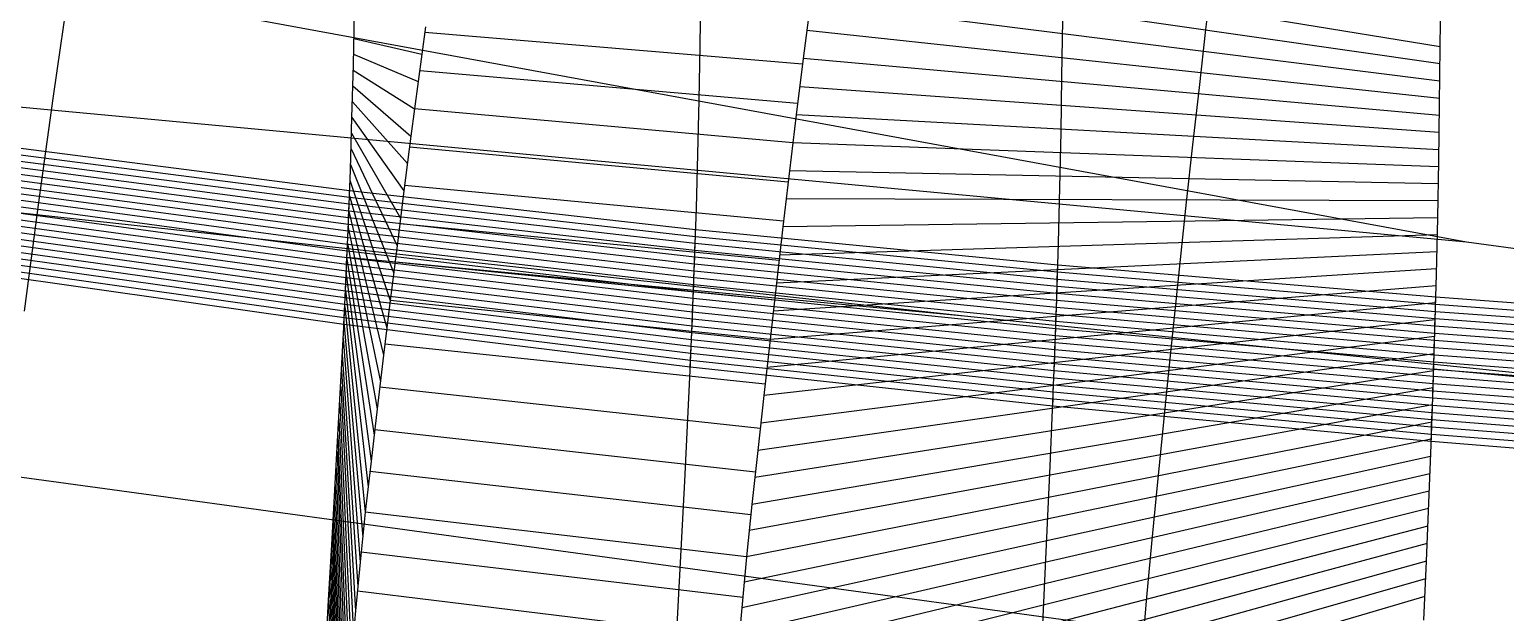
# Model space of a CAD drawing. Extents: x -427 to 427, y 0 to 209.
# Drawn here: x -303.1 to -225.8, y 77.1 to 107.6 of the extents above; entities that cross this region are included whole.
import ezdxf

# ---------------------------------------------------------------- set-up
doc = ezdxf.new("R2010")
doc.units = 0

msp = doc.modelspace()

# ---------------------------------------------------------------- linework, layer by layer
at = {"layer": 'default', "color": 3, "linetype": 'CONTINUOUS'}
for p, q in [((-227.818, 96.447, 361.488), (-345.938, 118.136, 255.765)), ((-267.972, 106.731, 85.936), (-267.928, 109.593, 85.794)), ((-229.191, 106.675, 64.651), (-229.164, 109.693, 64.483)), ((-286.148, 105.727, 97.665), (-286.09, 108.495, 97.545)), ((-249.017, 105.124, 74.993), (-248.978, 108.061, 74.848)), ((-268.026, 103.883, 86.059), (-267.972, 106.731, 85.936)), ((-229.228, 103.672, 64.8), (-229.191, 106.675, 64.651)), ((-286.219, 102.975, 97.766), (-286.148, 105.727, 97.665)), ((-249.067, 102.203, 75.119), (-249.017, 105.124, 74.993)), ((-227.818, 96.447, 361.488), (-311.991, 104.28, 225.645)), ((-268.093, 101.051, 86.163), (-268.026, 103.883, 86.059)), ((-229.273, 100.683, 64.929), (-229.228, 103.672, 64.8)), ((-286.304, 100.233, 97.846), (-286.219, 102.975, 97.766)), ((-249.128, 99.298, 75.224), (-249.067, 102.203, 75.119)), ((-268.173, 98.23, 86.243), (-268.093, 101.051, 86.163)), ((-229.329, 97.711, 65.036), (-229.273, 100.683, 64.929)), ((-286.405, 97.493, 97.903), (-286.304, 100.233, 97.846)), ((-249.202, 96.404, 75.305), (-249.128, 99.298, 75.224)), ((-268.268, 95.411, 86.301), (-268.173, 98.23, 86.243)), ((-286.521, 94.742, 97.939), (-286.405, 97.493, 97.903)), ((-229.397, 94.752, 65.117), (-229.329, 97.711, 65.036)), ((-249.29, 93.512, 75.361), (-249.202, 96.404, 75.305)), ((-268.378, 92.58, 86.334), (-268.268, 95.411, 86.301)), ((-286.652, 91.969, 97.954), (-286.521, 94.742, 97.939)), ((-229.478, 91.792, 65.173), (-229.397, 94.752, 65.117)), ((-249.392, 90.607, 75.393), (-249.29, 93.512, 75.361)), ((-268.502, 89.726, 86.347), (-268.378, 92.58, 86.334)), ((-164.648, 83.331, 296.63), (-254.12, 92.573, 164.308)), ((-286.797, 89.167, 97.953), (-286.652, 91.969, 97.954)), ((-229.573, 88.821, 65.202), (-229.478, 91.792, 65.173)), ((-249.508, 87.679, 75.402), (-249.392, 90.607, 75.393)), ((-230.472, 74.149, 360.94), (-349.697, 90.433, 255.488)), ((-268.639, 86.843, 86.343), (-268.502, 89.726, 86.347)), ((-286.952, 86.336, 97.939), (-286.797, 89.167, 97.953)), ((-229.679, 85.826, 65.208), (-229.573, 88.821, 65.202)), ((-249.635, 84.721, 75.392), (-249.508, 87.679, 75.402)), ((-268.786, 83.929, 86.324), (-268.639, 86.843, 86.343)), ((-287.114, 83.475, 97.916), (-286.952, 86.336, 97.939)), ((-229.797, 82.8, 65.195), (-229.679, 85.826, 65.208)), ((-249.772, 81.732, 75.368), (-249.635, 84.721, 75.392)), ((-268.94, 80.985, 86.296), (-268.786, 83.929, 86.324)), ((-287.28, 80.592, 97.891), (-287.114, 83.475, 97.916)), ((-229.923, 79.741, 65.165), (-229.797, 82.8, 65.195)), ((-249.916, 78.711, 75.333), (-249.772, 81.732, 75.368)), ((-287.444, 77.703, 97.867), (-287.28, 80.592, 97.891)), ((-269.097, 78.018, 86.265), (-268.94, 80.985, 86.296)), ((-230.056, 76.65, 65.125), (-229.923, 79.741, 65.165)), ((-250.062, 75.667, 75.296), (-249.916, 78.711, 75.333)), ((-287.609, 74.831, 97.842), (-287.444, 77.703, 97.867)), ((-269.254, 75.045, 86.235), (-269.097, 78.018, 86.265))]:
    msp.add_line(p, q, dxfattribs=at)
at = {"layer": 'default', "color": 1, "linetype": 'CONTINUOUS'}
for p, q in [((-229.191, 106.675, 64.651), (-261.816, 111.988, 51.606)), ((-229.202, 105.774, 64.696), (-262.008, 110.499, 51.372)), ((-229.213, 104.873, 64.741), (-262.2, 109.01, 51.138)), ((-229.224, 103.972, 64.785), (-262.388, 107.532, 50.911)), ((-229.237, 103.074, 64.826), (-262.576, 106.054, 50.685)), ((-229.25, 102.178, 64.865), (-262.758, 104.585, 50.467)), ((-229.264, 101.281, 64.903), (-262.94, 103.115, 50.25)), ((-229.279, 100.386, 64.94), (-263.117, 101.648, 50.041)), ((-229.296, 99.495, 64.972), (-263.294, 100.182, 49.833)), ((-229.313, 98.603, 65.004), (-263.467, 98.713, 49.632)), ((-229.329, 97.711, 65.036), (-263.64, 97.244, 49.431)), ((-229.35, 96.823, 65.06), (-263.809, 95.771, 49.237)), ((-229.37, 95.935, 65.085), (-263.979, 94.297, 49.042)), ((-36.279, 70.045, 602.521), (-227.818, 96.447, 361.488)), ((-229.391, 95.047, 65.109), (-264.146, 92.822, 48.852)), ((-229.414, 94.16, 65.128), (-264.313, 91.348, 48.663)), ((-229.438, 93.272, 65.145), (-264.477, 89.882, 48.478)), ((-229.462, 92.384, 65.162), (-264.64, 88.415, 48.293)), ((-229.488, 91.495, 65.176), (-264.799, 86.973, 48.115)), ((-229.516, 90.604, 65.184), (-264.958, 85.53, 47.938)), ((-229.544, 89.713, 65.193), (-265.109, 84.121, 47.773)), ((-229.573, 88.821, 65.202), (-265.259, 82.712, 47.607)), ((-229.605, 87.923, 65.204), (-265.399, 81.339, 47.458)), ((-229.637, 87.024, 65.206), (-265.539, 79.967, 47.31)), ((-229.669, 86.125, 65.208), (-265.666, 78.629, 47.18)), ((-229.703, 85.221, 65.205), (-265.794, 77.291, 47.051)), ((-229.738, 84.313, 65.201), (-265.907, 75.984, 46.944)), ((-229.773, 83.405, 65.197), (-266.021, 74.678, 46.836)), ((-229.809, 82.494, 65.192), (-266.121, 73.4, 46.752)), ((-229.847, 81.576, 65.183), (-266.221, 72.121, 46.668)), ((-229.885, 80.658, 65.174), (-266.306, 70.868, 46.609)), ((-229.923, 79.741, 65.165), (-266.39, 69.615, 46.55)), ((-229.963, 78.814, 65.153), (-266.46, 68.385, 46.515)), ((-230.003, 77.887, 65.141), (-266.53, 67.155, 46.481))]:
    msp.add_line(p, q, dxfattribs=at)
at = {"layer": 'default', "color": 5, "linetype": 'CONTINUOUS'}
for p, q in [((-241.13, 110.624, 40.245), (-241.487, 107.576, 39.75)), ((-301.095, 109.529, 75.864), (-301.501, 106.748, 75.483)), ((-262.2, 109.01, 51.138), (-262.576, 106.054, 50.685)), ((-282.361, 107.713, 62.934), (-282.749, 104.849, 62.527)), ((-241.487, 107.576, 39.75), (-241.835, 104.551, 39.271)), ((-301.501, 106.748, 75.483), (-301.897, 103.972, 75.119)), ((-286.119, 107.111, 97.605), (-282.555, 106.281, 62.73)), ((-286.136, 106.281, 97.641), (-282.749, 104.849, 62.527)), ((-262.576, 106.054, 50.685), (-262.94, 103.115, 50.25)), ((-286.155, 105.452, 97.675), (-282.938, 103.42, 62.331)), ((-286.177, 104.626, 97.706), (-283.127, 101.992, 62.136)), ((-282.749, 104.849, 62.527), (-283.127, 101.992, 62.136)), ((-241.835, 104.551, 39.271), (-242.173, 101.543, 38.81)), ((-301.897, 103.972, 75.119), (-302.283, 101.192, 74.768)), ((-286.198, 103.8, 97.736), (-283.311, 100.56, 61.948)), ((-286.219, 102.975, 97.766), (-283.495, 99.129, 61.76)), ((-262.94, 103.115, 50.25), (-263.294, 100.182, 49.833)), ((-286.245, 102.152, 97.79), (-283.676, 97.694, 61.579)), ((-286.27, 101.33, 97.814), (-283.857, 96.258, 61.397)), ((-283.127, 101.992, 62.136), (-283.495, 99.129, 61.76)), ((-242.173, 101.543, 38.81), (-242.502, 98.54, 38.368)), ((-302.283, 101.192, 74.768), (-302.661, 98.404, 74.429)), ((-286.296, 100.508, 97.838), (-284.035, 94.822, 61.219)), ((-263.294, 100.182, 49.833), (-263.64, 97.244, 49.431)), ((-286.324, 99.685, 97.857), (-284.213, 93.385, 61.042)), ((-283.495, 99.129, 61.76), (-283.857, 96.258, 61.397)), ((-302.661, 98.404, 74.429), (-303.034, 95.612, 74.098)), ((-286.355, 98.863, 97.875), (-284.388, 91.956, 60.869)), ((-242.502, 98.54, 38.368), (-242.823, 95.534, 37.943)), ((-254.12, 92.573, 164.308), (-303.717, 97.976, 110.077)), ((-286.385, 98.041, 97.892), (-284.562, 90.528, 60.696)), ((-286.416, 97.218, 97.907), (-284.732, 89.122, 60.53)), ((-263.64, 97.244, 49.431), (-263.979, 94.297, 49.042)), ((-286.451, 96.393, 97.917), (-284.901, 87.716, 60.364)), ((-283.857, 96.258, 61.397), (-284.213, 93.385, 61.042)), ((-303.034, 95.612, 74.098), (-303.4, 92.837, 73.775)), ((-286.486, 95.568, 97.928), (-285.061, 86.344, 60.21)), ((-254.12, 92.573, 164.308), (-286.483, 95.644, 97.927)), ((-242.823, 95.534, 37.943), (-243.137, 92.518, 37.531)), ((-286.521, 94.742, 97.939), (-285.222, 84.971, 60.056)), ((-286.561, 93.91, 97.943), (-285.371, 83.634, 59.917)), ((-263.979, 94.297, 49.042), (-264.313, 91.348, 48.663)), ((-286.6, 93.078, 97.948), (-285.52, 82.296, 59.778)), ((-284.213, 93.385, 61.042), (-284.562, 90.528, 60.696)), ((-286.639, 92.246, 97.953), (-285.656, 80.993, 59.657)), ((-243.137, 92.518, 37.531), (-243.447, 89.499, 37.129)), ((-286.681, 91.409, 97.954), (-285.792, 79.689, 59.537)), ((-264.313, 91.348, 48.663), (-264.64, 88.415, 48.293)), ((-286.725, 90.568, 97.954), (-285.914, 78.416, 59.437)), ((-284.562, 90.528, 60.696), (-284.901, 87.716, 60.364)), ((-286.768, 89.728, 97.954), (-286.036, 77.143, 59.338)), ((-200.605, 87.069, 140.768), (-229.542, 89.795, 65.192)), ((-243.447, 89.499, 37.129), (-243.751, 86.498, 36.737)), ((-286.812, 88.884, 97.952), (-286.142, 75.897, 59.26)), ((-264.64, 88.415, 48.293), (-264.958, 85.53, 47.938)), ((-286.859, 88.035, 97.948), (-286.249, 74.652, 59.183)), ((-284.901, 87.716, 60.364), (-285.222, 84.971, 60.056)), ((-286.905, 87.185, 97.943), (-286.339, 73.43, 59.128)), ((-286.952, 86.336, 97.939), (-286.43, 72.209, 59.074)), ((-243.751, 86.498, 36.737), (-244.045, 83.545, 36.36)), ((-287, 85.477, 97.932), (-286.505, 71.01, 59.043)), ((-264.958, 85.53, 47.938), (-265.259, 82.712, 47.607)), ((-287.049, 84.619, 97.925), (-286.58, 69.811, 59.013)), ((-285.222, 84.971, 60.056), (-285.52, 82.296, 59.778)), ((-287.098, 83.761, 97.919), (-286.638, 68.633, 59.006)), ((-244.045, 83.545, 36.36), (-244.325, 80.662, 36.01)), ((-287.147, 82.898, 97.911), (-286.697, 67.455, 59)), ((-287.197, 82.033, 97.904), (-286.739, 66.297, 59.019)), ((-285.52, 82.296, 59.778), (-285.792, 79.689, 59.537)), ((-265.259, 82.712, 47.607), (-265.539, 79.967, 47.31)), ((-287.246, 81.168, 97.896), (-286.78, 65.139, 59.038)), ((-244.325, 80.662, 36.01), (-244.584, 77.852, 35.694)), ((-287.296, 80.303, 97.888), (-286.806, 64, 59.082)), ((-285.792, 79.689, 59.537), (-286.036, 77.143, 59.338)), ((-265.539, 79.967, 47.31), (-265.794, 77.291, 47.051)), ((-287.345, 79.436, 97.881), (-286.831, 62.861, 59.127)), ((-287.395, 78.57, 97.874), (-286.839, 61.74, 59.197)), ((-287.444, 77.703, 97.867), (-286.847, 60.62, 59.267)), ((-244.584, 77.852, 35.694), (-244.82, 75.114, 35.419)), ((-286.036, 77.143, 59.338), (-286.249, 74.652, 59.183)), ((-265.794, 77.291, 47.051), (-266.021, 74.678, 46.836))]:
    msp.add_line(p, q, dxfattribs=at)
at = {"layer": 'default', "color": 30, "linetype": 'CONTINUOUS'}
for p, q in [((-262.612, 105.76, 50.642), (-282.4, 107.426, 62.893)), ((-262.867, 103.703, 50.337), (-282.672, 105.422, 62.608)), ((-263.117, 101.648, 50.041), (-282.938, 103.42, 62.331)), ((-263.363, 99.594, 49.752), (-283.201, 101.419, 62.061)), ((-263.605, 97.538, 49.471), (-283.459, 99.416, 61.798)), ((-263.843, 95.476, 49.198), (-283.712, 97.407, 61.542)), ((-264.079, 93.412, 48.928), (-283.964, 95.396, 61.29)), ((-264.313, 91.348, 48.663), (-284.213, 93.385, 61.042)), ((-264.575, 89.002, 48.367), (-284.492, 91.099, 60.765)), ((-264.831, 86.684, 48.08), (-284.765, 88.841, 60.497)), ((-265.078, 84.403, 47.806), (-285.029, 86.618, 60.241)), ((-265.315, 82.163, 47.548), (-285.282, 84.436, 60)), ((-265.539, 79.967, 47.31), (-285.52, 82.296, 59.778)), ((-265.743, 77.826, 47.103), (-285.738, 80.21, 59.585)), ((-265.93, 75.723, 46.922), (-285.938, 78.161, 59.417))]:
    msp.add_line(p, q, dxfattribs=at)
at = {"layer": 'default', "color": 2, "linetype": 'CONTINUOUS'}
for p, q in [((-303.572, 101.363, 110.018), (-286.344, 99.142, 97.869)), ((-303.599, 100.686, 110.032), (-286.37, 98.442, 97.883)), ((-303.585, 101.025, 110.025), (-286.357, 98.792, 97.876)), ((-303.626, 100.008, 110.047), (-286.396, 97.743, 97.898)), ((-303.612, 100.347, 110.04), (-286.383, 98.092, 97.891)), ((-303.655, 99.331, 110.058), (-286.424, 97.043, 97.909)), ((-303.64, 99.67, 110.054), (-286.409, 97.393, 97.905)), ((-286.357, 98.792, 97.876), (-286.344, 99.142, 97.869)), ((-286.344, 99.142, 97.869), (-268.211, 97.107, 86.266)), ((-303.702, 98.315, 110.073), (-286.468, 95.994, 97.923)), ((-303.686, 98.653, 110.068), (-286.453, 96.344, 97.918)), ((-303.671, 98.992, 110.063), (-286.439, 96.693, 97.914)), ((-286.383, 98.092, 97.891), (-286.37, 98.442, 97.883)), ((-286.37, 98.442, 97.883), (-286.357, 98.792, 97.876)), ((-286.37, 98.442, 97.883), (-268.235, 96.387, 86.281)), ((-286.37, 98.442, 97.883), (-286.357, 98.442, 97.876)), ((-286.357, 98.792, 97.876), (-268.223, 96.747, 86.274)), ((-286.357, 98.792, 97.876), (-286.344, 98.792, 97.869)), ((-303.733, 97.637, 110.082), (-286.498, 95.295, 97.932)), ((-303.717, 97.976, 110.077), (-286.483, 95.644, 97.927)), ((-286.409, 97.393, 97.905), (-286.396, 97.743, 97.898)), ((-286.396, 97.743, 97.898), (-286.383, 98.092, 97.891)), ((-286.396, 97.743, 97.898), (-268.259, 95.667, 86.295)), ((-286.396, 97.743, 97.898), (-286.383, 97.743, 97.891)), ((-286.383, 98.092, 97.891), (-268.247, 96.027, 86.288)), ((-286.383, 98.092, 97.891), (-286.37, 98.092, 97.883)), ((-303.765, 96.96, 110.09), (-286.528, 94.595, 97.94)), ((-303.749, 97.299, 110.087), (-286.513, 94.945, 97.936)), ((-286.453, 96.344, 97.918), (-286.439, 96.693, 97.914)), ((-286.439, 96.693, 97.914), (-286.424, 97.043, 97.909)), ((-286.439, 96.693, 97.914), (-268.3, 94.588, 86.31)), ((-286.439, 96.693, 97.914), (-286.424, 96.693, 97.909)), ((-286.424, 97.043, 97.909), (-286.409, 97.393, 97.905)), ((-286.424, 97.043, 97.909), (-268.286, 94.947, 86.306)), ((-286.424, 97.043, 97.909), (-286.409, 97.043, 97.905)), ((-286.409, 97.393, 97.905), (-268.272, 95.307, 86.302)), ((-286.409, 97.393, 97.905), (-286.396, 97.393, 97.898)), ((-268.235, 96.387, 86.281), (-268.223, 96.747, 86.274)), ((-268.223, 96.747, 86.274), (-268.211, 97.107, 86.266)), ((-268.223, 96.747, 86.274), (-249.248, 94.882, 75.335)), ((-268.223, 96.747, 86.274), (-268.211, 96.747, 86.266)), ((-268.211, 97.107, 86.266), (-249.237, 95.252, 75.328)), ((-303.817, 95.944, 110.097), (-286.578, 93.546, 97.945)), ((-303.8, 96.283, 110.095), (-286.561, 93.896, 97.943)), ((-303.782, 96.621, 110.093), (-286.545, 94.245, 97.941)), ((-286.483, 95.644, 97.927), (-286.468, 95.994, 97.923)), ((-286.468, 95.994, 97.923), (-286.453, 96.344, 97.918)), ((-286.468, 95.994, 97.923), (-268.328, 93.868, 86.319)), ((-286.468, 95.994, 97.923), (-286.453, 95.994, 97.918)), ((-286.453, 96.344, 97.918), (-268.314, 94.228, 86.315)), ((-286.453, 96.344, 97.918), (-286.439, 96.344, 97.914)), ((-268.259, 95.667, 86.295), (-268.247, 96.027, 86.288)), ((-268.247, 96.027, 86.288), (-268.235, 96.387, 86.281)), ((-268.247, 96.027, 86.288), (-249.271, 94.144, 75.349)), ((-268.247, 96.027, 86.288), (-268.235, 96.027, 86.281)), ((-268.235, 96.387, 86.281), (-249.26, 94.513, 75.342)), ((-268.235, 96.387, 86.281), (-268.223, 96.387, 86.274)), ((-303.852, 95.267, 110.102), (-286.611, 92.847, 97.949)), ((-303.834, 95.605, 110.1), (-286.594, 93.196, 97.947)), ((-286.513, 94.945, 97.936), (-286.498, 95.295, 97.932)), ((-286.498, 95.295, 97.932), (-286.483, 95.644, 97.927)), ((-286.498, 95.295, 97.932), (-268.356, 93.148, 86.328)), ((-286.498, 95.295, 97.932), (-286.483, 95.295, 97.927)), ((-286.483, 95.644, 97.927), (-268.342, 93.508, 86.323)), ((-286.483, 95.644, 97.927), (-286.468, 95.644, 97.923)), ((-268.286, 94.947, 86.306), (-268.272, 95.307, 86.302)), ((-268.272, 95.307, 86.302), (-268.259, 95.667, 86.295)), ((-268.272, 95.307, 86.302), (-249.294, 93.405, 75.362)), ((-268.272, 95.307, 86.302), (-268.259, 95.307, 86.295)), ((-268.259, 95.667, 86.295), (-249.282, 93.775, 75.356)), ((-268.259, 95.667, 86.295), (-268.247, 95.667, 86.288)), ((-249.248, 94.882, 75.335), (-249.237, 95.252, 75.328)), ((-249.237, 95.252, 75.328), (-229.43, 93.573, 65.139)), ((-303.886, 94.589, 110.107), (-286.644, 92.148, 97.953)), ((-303.869, 94.928, 110.104), (-286.627, 92.497, 97.951)), ((-286.545, 94.245, 97.941), (-286.528, 94.595, 97.94)), ((-286.528, 94.595, 97.94), (-286.513, 94.945, 97.936)), ((-286.528, 94.595, 97.94), (-268.385, 92.428, 86.335)), ((-286.528, 94.595, 97.94), (-286.513, 94.595, 97.936)), ((-286.513, 94.945, 97.936), (-268.37, 92.788, 86.332)), ((-286.513, 94.945, 97.936), (-286.498, 94.945, 97.932)), ((-268.314, 94.228, 86.315), (-268.3, 94.588, 86.31)), ((-268.3, 94.588, 86.31), (-268.286, 94.947, 86.306)), ((-268.3, 94.588, 86.31), (-249.32, 92.667, 75.37)), ((-268.3, 94.588, 86.31), (-268.286, 94.588, 86.306)), ((-268.286, 94.947, 86.306), (-249.307, 93.036, 75.366)), ((-268.286, 94.947, 86.306), (-268.272, 94.947, 86.302)), ((-249.271, 94.144, 75.349), (-249.26, 94.513, 75.342)), ((-249.26, 94.513, 75.342), (-249.248, 94.882, 75.335)), ((-249.26, 94.513, 75.342), (-229.45, 92.817, 65.153)), ((-249.26, 94.513, 75.342), (-249.248, 94.513, 75.335)), ((-249.248, 94.882, 75.335), (-229.44, 93.195, 65.146)), ((-249.248, 94.882, 75.335), (-249.237, 94.882, 75.328)), ((-286.578, 93.546, 97.945), (-286.561, 93.896, 97.943)), ((-286.561, 93.896, 97.943), (-286.545, 94.245, 97.941)), ((-286.561, 93.896, 97.943), (-268.416, 91.709, 86.338)), ((-286.561, 93.896, 97.943), (-286.545, 93.896, 97.941)), ((-286.545, 94.245, 97.941), (-268.4, 92.069, 86.337)), ((-286.545, 94.245, 97.941), (-286.528, 94.245, 97.94)), ((-268.342, 93.508, 86.323), (-268.328, 93.868, 86.319)), ((-268.328, 93.868, 86.319), (-268.314, 94.228, 86.315)), ((-268.328, 93.868, 86.319), (-249.346, 91.929, 75.378)), ((-268.328, 93.868, 86.319), (-268.314, 93.868, 86.315)), ((-268.314, 94.228, 86.315), (-249.333, 92.298, 75.374)), ((-268.314, 94.228, 86.315), (-268.3, 94.228, 86.31)), ((-249.294, 93.405, 75.362), (-249.282, 93.775, 75.356)), ((-249.282, 93.775, 75.356), (-249.271, 94.144, 75.349)), ((-249.282, 93.775, 75.356), (-229.471, 92.062, 65.168)), ((-249.282, 93.775, 75.356), (-249.271, 93.775, 75.349)), ((-249.271, 94.144, 75.349), (-229.461, 92.439, 65.161)), ((-249.271, 94.144, 75.349), (-249.26, 94.144, 75.342)), ((-286.627, 92.497, 97.951), (-286.611, 92.847, 97.949)), ((-286.611, 92.847, 97.949), (-286.594, 93.196, 97.947)), ((-286.611, 92.847, 97.949), (-268.463, 90.629, 86.343)), ((-286.611, 92.847, 97.949), (-286.594, 92.847, 97.947)), ((-286.594, 93.196, 97.947), (-286.578, 93.546, 97.945)), ((-286.594, 93.196, 97.947), (-268.447, 90.989, 86.342)), ((-286.594, 93.196, 97.947), (-286.578, 93.196, 97.945)), ((-286.578, 93.546, 97.945), (-268.432, 91.349, 86.34)), ((-286.578, 93.546, 97.945), (-286.561, 93.546, 97.943)), ((-268.37, 92.788, 86.332), (-268.356, 93.148, 86.328)), ((-268.356, 93.148, 86.328), (-268.342, 93.508, 86.323)), ((-268.356, 93.148, 86.328), (-249.372, 91.19, 75.386)), ((-268.356, 93.148, 86.328), (-268.342, 93.148, 86.323)), ((-268.342, 93.508, 86.323), (-249.359, 91.559, 75.382)), ((-268.342, 93.508, 86.323), (-268.328, 93.508, 86.319)), ((-249.32, 92.667, 75.37), (-249.307, 93.036, 75.366)), ((-249.307, 93.036, 75.366), (-249.294, 93.405, 75.362)), ((-249.307, 93.036, 75.366), (-229.494, 91.306, 65.177)), ((-249.307, 93.036, 75.366), (-249.294, 93.036, 75.362)), ((-249.294, 93.405, 75.362), (-229.482, 91.684, 65.174)), ((-249.294, 93.405, 75.362), (-249.282, 93.405, 75.356)), ((-229.461, 92.439, 65.161), (-229.45, 92.817, 65.153)), ((-229.45, 92.817, 65.153), (-229.44, 93.195, 65.146)), ((-229.45, 92.817, 65.153), (-208.847, 91.293, 55.778)), ((-229.45, 92.817, 65.153), (-229.44, 92.817, 65.146)), ((-229.44, 93.195, 65.146), (-229.43, 93.573, 65.139)), ((-229.44, 93.195, 65.146), (-208.838, 91.679, 55.771)), ((-229.44, 93.195, 65.146), (-229.43, 93.195, 65.139)), ((-229.43, 93.573, 65.139), (-208.828, 92.064, 55.764)), ((-286.644, 92.148, 97.953), (-286.627, 92.497, 97.951)), ((-286.644, 92.148, 97.953), (-268.494, 89.91, 86.347)), ((-286.644, 92.148, 97.953), (-286.627, 92.148, 97.951)), ((-286.627, 92.497, 97.951), (-268.479, 90.27, 86.345)), ((-286.627, 92.497, 97.951), (-286.611, 92.497, 97.949)), ((-268.416, 91.709, 86.338), (-268.4, 92.069, 86.337)), ((-268.4, 92.069, 86.337), (-268.385, 92.428, 86.335)), ((-268.4, 92.069, 86.337), (-249.413, 90.083, 75.394)), ((-268.4, 92.069, 86.337), (-268.385, 92.069, 86.335)), ((-268.385, 92.428, 86.335), (-268.37, 92.788, 86.332)), ((-268.385, 92.428, 86.335), (-249.398, 90.452, 75.393)), ((-268.385, 92.428, 86.335), (-268.37, 92.428, 86.332)), ((-268.37, 92.788, 86.332), (-249.385, 90.821, 75.39)), ((-268.37, 92.788, 86.332), (-268.356, 92.788, 86.328)), ((-249.346, 91.929, 75.378), (-249.333, 92.298, 75.374)), ((-249.333, 92.298, 75.374), (-249.32, 92.667, 75.37)), ((-249.333, 92.298, 75.374), (-229.518, 90.551, 65.185)), ((-249.333, 92.298, 75.374), (-249.32, 92.298, 75.37)), ((-249.32, 92.667, 75.37), (-229.506, 90.928, 65.181)), ((-249.32, 92.667, 75.37), (-249.307, 92.667, 75.366)), ((-229.482, 91.684, 65.174), (-229.471, 92.062, 65.168)), ((-229.471, 92.062, 65.168), (-229.461, 92.439, 65.161)), ((-229.471, 92.062, 65.168), (-208.866, 90.522, 55.792)), ((-229.471, 92.062, 65.168), (-229.461, 92.062, 65.161)), ((-229.461, 92.439, 65.161), (-208.856, 90.908, 55.785)), ((-229.461, 92.439, 65.161), (-229.45, 92.439, 65.153)), ((-268.447, 90.989, 86.342), (-268.432, 91.349, 86.34)), ((-268.432, 91.349, 86.34), (-268.416, 91.709, 86.338)), ((-268.432, 91.349, 86.34), (-249.442, 89.344, 75.397)), ((-268.432, 91.349, 86.34), (-268.416, 91.349, 86.338)), ((-268.416, 91.709, 86.338), (-249.427, 89.714, 75.395)), ((-268.416, 91.709, 86.338), (-268.4, 91.709, 86.337)), ((-249.372, 91.19, 75.386), (-249.359, 91.559, 75.382)), ((-249.359, 91.559, 75.382), (-249.346, 91.929, 75.378)), ((-249.359, 91.559, 75.382), (-229.542, 89.795, 65.192)), ((-249.359, 91.559, 75.382), (-249.346, 91.559, 75.378)), ((-249.346, 91.929, 75.378), (-229.53, 90.173, 65.189)), ((-249.346, 91.929, 75.378), (-249.333, 91.929, 75.374)), ((-229.506, 90.928, 65.181), (-229.494, 91.306, 65.177)), ((-229.494, 91.306, 65.177), (-229.482, 91.684, 65.174)), ((-229.494, 91.306, 65.177), (-208.886, 89.751, 55.801)), ((-229.494, 91.306, 65.177), (-229.482, 91.306, 65.174)), ((-229.482, 91.684, 65.174), (-208.875, 90.137, 55.798)), ((-229.482, 91.684, 65.174), (-229.471, 91.684, 65.168)), ((-268.479, 90.27, 86.345), (-268.463, 90.629, 86.343)), ((-268.463, 90.629, 86.343), (-268.447, 90.989, 86.342)), ((-268.463, 90.629, 86.343), (-249.471, 88.606, 75.399)), ((-268.463, 90.629, 86.343), (-268.447, 90.629, 86.342)), ((-268.447, 90.989, 86.342), (-249.457, 88.975, 75.398)), ((-268.447, 90.989, 86.342), (-268.432, 90.989, 86.34)), ((-249.398, 90.452, 75.393), (-249.385, 90.821, 75.39)), ((-249.385, 90.821, 75.39), (-249.372, 91.19, 75.386)), ((-249.385, 90.821, 75.39), (-229.566, 89.04, 65.2)), ((-249.385, 90.821, 75.39), (-249.372, 90.821, 75.386)), ((-249.372, 91.19, 75.386), (-229.554, 89.418, 65.196)), ((-249.372, 91.19, 75.386), (-249.359, 91.19, 75.382)), ((-229.53, 90.173, 65.189), (-229.518, 90.551, 65.185)), ((-229.518, 90.551, 65.185), (-229.506, 90.928, 65.181)), ((-229.518, 90.551, 65.185), (-208.908, 88.981, 55.808)), ((-229.518, 90.551, 65.185), (-229.506, 90.551, 65.181)), ((-229.506, 90.928, 65.181), (-208.897, 89.366, 55.805)), ((-229.506, 90.928, 65.181), (-229.494, 90.928, 65.177)), ((-268.494, 89.91, 86.347), (-268.479, 90.27, 86.345)), ((-268.494, 89.91, 86.347), (-249.5, 87.868, 75.401)), ((-268.494, 89.91, 86.347), (-268.479, 89.91, 86.345)), ((-268.479, 90.27, 86.345), (-249.486, 88.237, 75.4)), ((-268.479, 90.27, 86.345), (-268.463, 90.27, 86.343)), ((-249.442, 89.344, 75.397), (-249.427, 89.714, 75.395)), ((-249.427, 89.714, 75.395), (-249.413, 90.083, 75.394)), ((-249.427, 89.714, 75.395), (-229.605, 87.907, 65.204)), ((-249.427, 89.714, 75.395), (-249.413, 89.714, 75.394)), ((-249.413, 90.083, 75.394), (-249.398, 90.452, 75.393)), ((-249.413, 90.083, 75.394), (-229.592, 88.285, 65.203)), ((-249.413, 90.083, 75.394), (-249.398, 90.083, 75.393)), ((-249.398, 90.452, 75.393), (-229.578, 88.662, 65.202)), ((-249.398, 90.452, 75.393), (-249.385, 90.452, 75.39)), ((-229.554, 89.418, 65.196), (-229.542, 89.795, 65.192)), ((-229.542, 89.795, 65.192), (-229.53, 90.173, 65.189)), ((-229.542, 89.795, 65.192), (-208.929, 88.21, 55.815)), ((-229.542, 89.795, 65.192), (-229.53, 89.795, 65.189)), ((-229.53, 90.173, 65.189), (-208.919, 88.595, 55.812)), ((-229.53, 90.173, 65.189), (-229.518, 90.173, 65.185)), ((-249.471, 88.606, 75.399), (-249.457, 88.975, 75.398)), ((-249.457, 88.975, 75.398), (-249.442, 89.344, 75.397)), ((-249.457, 88.975, 75.398), (-229.632, 87.152, 65.205)), ((-249.457, 88.975, 75.398), (-249.442, 88.975, 75.397)), ((-249.442, 89.344, 75.397), (-229.619, 87.529, 65.205)), ((-249.442, 89.344, 75.397), (-249.427, 89.344, 75.395)), ((-229.578, 88.662, 65.202), (-229.566, 89.04, 65.2)), ((-229.566, 89.04, 65.2), (-229.554, 89.418, 65.196)), ((-229.566, 89.04, 65.2), (-208.951, 87.439, 55.822)), ((-229.566, 89.04, 65.2), (-229.554, 89.04, 65.196)), ((-229.554, 89.418, 65.196), (-208.94, 87.825, 55.819)), ((-229.554, 89.418, 65.196), (-229.542, 89.418, 65.192)), ((-249.5, 87.868, 75.401), (-249.486, 88.237, 75.4)), ((-249.486, 88.237, 75.4), (-249.471, 88.606, 75.399)), ((-249.486, 88.237, 75.4), (-229.659, 86.396, 65.207)), ((-249.486, 88.237, 75.4), (-249.471, 88.237, 75.399)), ((-249.471, 88.606, 75.399), (-229.645, 86.774, 65.206)), ((-249.471, 88.606, 75.399), (-249.457, 88.606, 75.398)), ((-229.605, 87.907, 65.204), (-229.592, 88.285, 65.203)), ((-229.592, 88.285, 65.203), (-229.578, 88.662, 65.202)), ((-229.592, 88.285, 65.203), (-208.975, 86.668, 55.825)), ((-229.592, 88.285, 65.203), (-229.578, 88.285, 65.202)), ((-229.578, 88.662, 65.202), (-208.962, 87.054, 55.824)), ((-229.578, 88.662, 65.202), (-229.566, 88.662, 65.2)), ((-249.5, 87.868, 75.401), (-229.672, 86.019, 65.208)), ((-249.5, 87.868, 75.401), (-249.486, 87.868, 75.4)), ((-229.632, 87.152, 65.205), (-229.619, 87.529, 65.205)), ((-229.619, 87.529, 65.205), (-229.605, 87.907, 65.204)), ((-229.619, 87.529, 65.205), (-208.999, 85.898, 55.825)), ((-229.619, 87.529, 65.205), (-229.605, 87.529, 65.204)), ((-229.605, 87.907, 65.204), (-208.987, 86.283, 55.825)), ((-229.605, 87.907, 65.204), (-229.592, 87.907, 65.203)), ((-229.659, 86.396, 65.207), (-229.645, 86.774, 65.206)), ((-229.645, 86.774, 65.206), (-229.632, 87.152, 65.205)), ((-229.645, 86.774, 65.206), (-209.023, 85.127, 55.826)), ((-229.645, 86.774, 65.206), (-229.632, 86.774, 65.205)), ((-229.632, 87.152, 65.205), (-209.011, 85.512, 55.826)), ((-229.632, 87.152, 65.205), (-229.619, 87.152, 65.205)), ((-229.672, 86.019, 65.208), (-229.659, 86.396, 65.207)), ((-229.672, 86.019, 65.208), (-209.048, 84.356, 55.827)), ((-229.672, 86.019, 65.208), (-229.659, 86.019, 65.207)), ((-229.659, 86.396, 65.207), (-209.035, 84.742, 55.826)), ((-229.659, 86.396, 65.207), (-229.645, 86.396, 65.206))]:
    msp.add_line(p, q, dxfattribs=at)

doc.saveas('drawing.dxf')
